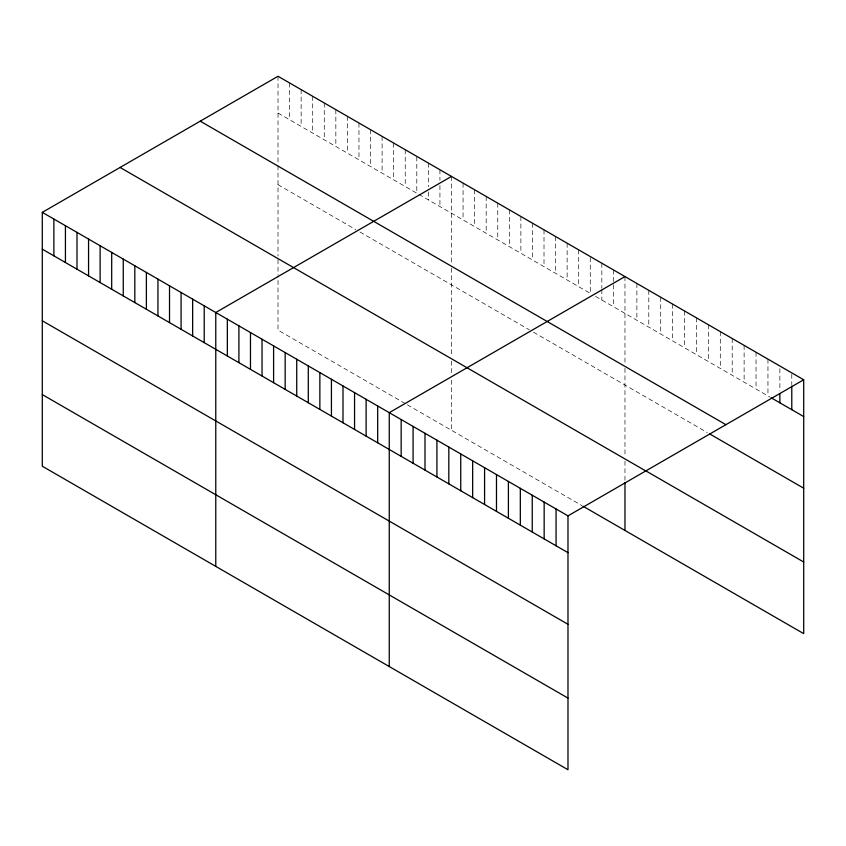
<?xml version="1.0" encoding="UTF-8"?>
<svg xmlns="http://www.w3.org/2000/svg" width="846" height="846" viewBox="0 0 846 846"><rect width="100%" height="100%" fill="white"/><g stroke="black" fill="none" stroke-linecap="round" stroke-linejoin="round"><path stroke-width="0.63" stroke-dasharray="4.23 3.17" d="M278.017 76.267L278.017 164.41M278.017 113.078L416.792 193.195L416.792 156.394M418.897 194.411L590.275 293.351L590.275 256.55M595.531 296.386L770.124 397.186M278.017 184.703L355.817 229.626M360.026 232.047L529.289 329.781M533.498 332.203L707.288 432.549M405.234 403.584L278.017 330.141L278.017 276.42M407.338 404.8L581.858 505.559M791.782 374.207L791.782 384.719M779.864 368.645L779.864 390.989M767.957 359.138L767.957 395.939M756.038 352.253L756.038 389.054M744.12 345.38L744.12 382.18M732.202 338.495L732.202 375.296M720.295 331.621L720.295 368.422M708.377 324.737L708.377 361.538M696.459 317.853L696.459 354.664M684.541 310.979L684.541 347.78M672.633 304.095L672.633 340.906M660.715 297.221L660.715 334.022M648.797 290.337L648.797 327.148M636.879 283.463L636.879 320.264M624.972 276.579L624.972 363.526M624.972 368.306L624.972 456.354M624.972 461.207L624.972 481.501M613.403 269.906L613.403 306.707M601.834 263.222L601.834 288.2M601.834 289.512L601.834 300.034M578.706 249.877L578.706 286.678M567.137 243.193L567.137 280.005M555.579 236.52L555.579 273.321M544.01 229.848L544.01 266.649M532.451 223.164L532.451 259.965M520.882 216.491L520.882 253.292M509.313 209.808L509.313 246.62M497.755 203.135L497.755 239.936M486.186 196.462L486.186 233.263M474.627 189.779L474.627 226.58M463.058 183.106L463.058 219.907M451.489 176.423L451.489 263.37M451.489 268.15L451.489 356.198M451.489 361.052L451.489 374.186M451.489 380.15L451.489 430.297M439.931 169.75L439.931 180.261M439.931 185.517L439.931 206.551M428.362 163.077L428.362 186.733M428.362 191.989L428.362 199.878M405.234 149.721L405.234 186.522M393.665 143.037L393.665 179.849M382.106 136.365L382.106 173.166M370.537 129.692L370.537 166.493M358.968 123.008L358.968 159.809M347.41 116.336L347.41 153.137M335.841 109.652L335.841 146.464M324.272 102.979L324.272 139.78M312.713 96.307L312.713 133.108M301.144 89.623L301.144 126.424M289.586 82.95L289.586 119.751M278.017 165.605L278.017 256.052M278.017 259.701L278.017 275.225"/><path stroke-width="1.27" d="M42.3 212.357L567.983 515.859L567.983 769.733L42.3 466.231L42.3 212.357L278.017 76.267L803.7 379.769L803.7 633.643L582.915 506.172M451.489 176.423L215.772 312.512L215.772 566.386M624.972 276.579L389.255 412.668L389.255 666.542M567.983 515.859L803.7 379.769M771.203 397.81L803.7 416.57M200.227 121.179L725.91 424.681M709.456 433.797L803.7 488.205M645.551 470.704L803.7 562.008M120.09 167.455L645.773 470.947M42.3 249.168L567.983 552.66M42.3 320.793L567.983 624.295M42.3 394.596L567.983 698.098M791.782 386.04L791.782 409.697M779.864 393.612L779.864 402.812M624.972 482.696L624.972 530.453M556.065 508.985L556.065 545.786M544.158 502.101L544.158 538.902M532.24 495.227L532.24 532.028M520.322 488.343L520.322 525.144M508.404 481.469L508.404 518.27M496.486 474.585L496.486 511.386M484.578 467.711L484.578 504.512M472.66 460.827L472.66 497.628M460.742 453.942L460.742 490.754M448.824 447.069L448.824 483.87M436.917 440.184L436.917 476.996M424.999 433.311L424.999 470.112M413.081 426.426L413.081 463.238M401.163 419.553L401.163 456.354M377.686 405.995L377.686 442.796M366.117 399.312L366.117 436.124M354.559 392.639L354.559 429.44M342.99 385.966L342.99 422.767M331.431 379.283L331.431 416.095M319.862 372.61L319.862 409.411M308.293 365.937L308.293 402.738M296.735 359.254L296.735 396.055M285.165 352.581L285.165 389.382M273.596 345.898L273.596 382.709M262.038 339.225L262.038 376.026M250.469 332.552L250.469 369.353M238.91 325.869L238.91 362.67M227.341 319.196L227.341 355.997M204.214 305.84L204.214 342.641M192.645 299.167L192.645 335.968M181.076 292.483L181.076 329.284M169.517 285.811L169.517 322.612M157.948 279.127L157.948 315.939M146.39 272.454L146.39 309.255M134.821 265.781L134.821 302.582M123.252 259.098L123.252 295.899M111.693 252.425L111.693 289.226M100.124 245.742L100.124 282.553M88.555 239.069L88.555 275.87M76.997 232.396L76.997 269.197M65.428 225.713L65.428 262.514M53.869 219.04L53.869 255.841"/></g></svg>
